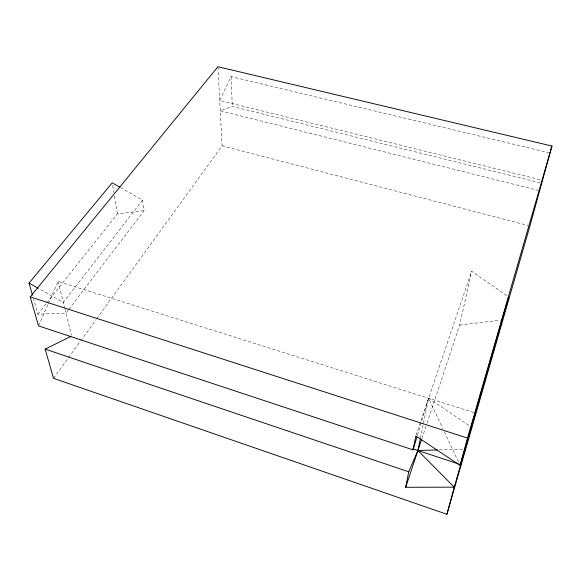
<?xml version="1.0" encoding="UTF-8"?>
<svg xmlns="http://www.w3.org/2000/svg" width="581" height="581" viewBox="0 0 581 581"><rect width="100%" height="100%" fill="white"/><g stroke="black" fill="none" stroke-linecap="round" stroke-linejoin="round"><path stroke-width="0.44" stroke-dasharray="2.9 2.18" d="M420.455 438.103L428.582 398.254L471.227 426.926M427.064 423.012L459.622 325.077L471.663 271.225L508.731 297.022M417.463 435.234L428.582 398.254L442.809 428.56M421.922 438.473L426.781 423.869M416.098 435.082L471.663 271.225M38.506 325.89L47.94 304.495M48.303 303.667L58.107 281.451L475.033 412.895M549.386 152.818L231.085 76.59L219.705 100.455L542.516 180.277M53.532 378.34L80.113 341.657M80.65 340.924L96.068 319.652M96.599 318.918L222.087 145.802L217.933 66.713M68.195 310.21L65.994 313.094L37.859 314.198L33.698 299.505M68.74 309.491L144.037 210.75L142.556 200.089L120.739 187.721M142.556 200.089L63.329 302.403L39.174 288.793M37.859 314.198L46.262 303.594M46.821 302.89L117.377 213.808L144.037 210.75M540.17 182.804L232.306 106.425L220.25 110.804L539.633 190.735M459.622 325.077L500.662 320.189M439.345 449.861L463.442 449.142M222.087 145.802L528.173 225.501M444.349 431.836L459.731 464.604M58.107 281.451L64.76 308.162M64.97 308.983L71.492 335.164M112.62 185.521L113.811 192.587M114.399 196.124L117.377 213.808M231.085 76.59L232.306 106.425"/><path stroke-width="0.87" d="M70.904 336.414L45.158 349.116L53.532 378.34L446.92 514.287L529.93 225.958L551.95 146.042L217.933 66.713L30.205 296.906L38.506 325.89L413.062 449.854L415.807 435.939L460.116 465.425L508.731 297.022L454.248 487.161L405.691 487.292L408.741 471.801L417.921 450.5L420.274 438.989M446.92 514.287L454.248 487.161L417.921 450.5L437.558 449.912M460.116 465.425L467.502 438.067L551.95 146.042M413.062 449.854L416.947 436.948M405.691 487.292L421.639 439.338M32.478 295.184L29.05 283.085L112.177 182.862L119.962 187.278M30.205 296.906L467.502 438.067M412.757 448.793L460.98 464.742M45.158 349.116L408.741 471.801M29.05 283.085L38.397 288.35"/></g></svg>
